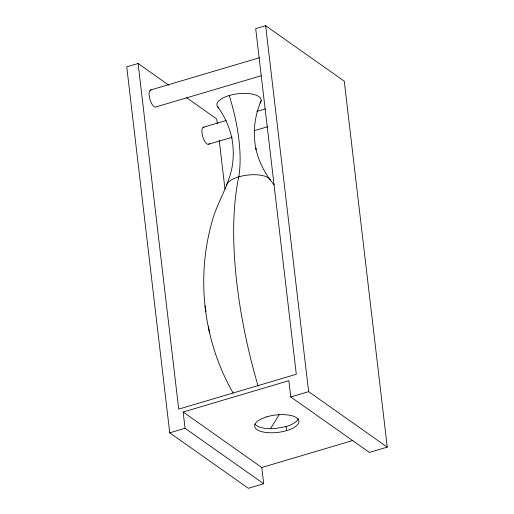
<?xml version="1.0" encoding="UTF-8"?>
<svg xmlns="http://www.w3.org/2000/svg" width="514" height="514" viewBox="0 0 514 514"><rect width="100%" height="100%" fill="white"/><g stroke="black" fill="none" stroke-linecap="round" stroke-linejoin="round"><path stroke-width="0.77" d="M233.227 393.146C204.077 342.665 195.969 280.239 211.427 223.988C216.176 203.538 229.218 185.965 232.424 165.11C233.774 155.748 233.484 146.194 231.628 136.923L231.827 138.086C229.379 126.611 224.412 115.714 217.326 106.359M261.138 100.847C254.449 115.984 252.657 133.145 256.004 149.349L255.805 148.186C258.581 161.807 265.308 174.304 274.168 184.924M270.48 428.67L279.243 414.618M138.105 63.505L126.746 66.871L169.736 432.827L248.358 488.3L263.688 483.758L261.774 467.489L183.151 412.016L288.849 380.688L290.763 396.949L369.386 452.423L387.254 447.129L344.264 81.173L265.642 25.7L255.709 28.643L296.308 374.269L178.705 409.125L138.105 63.505L168.9 85.234M150.332 90.091L259.403 57.761M261.144 75.764L155.915 106.951A8.911 3.29 73.5 0 1 149.857 99.073A8.911 3.29 73.5 0 1 151.187 89.95M203.126 127.343L226.173 120.514M256.897 111.409L265.346 108.904M208.716 144.203L231.756 137.373M254.032 130.774L267.858 126.675M169.736 432.827L185.059 428.284L263.688 483.758M290.763 396.949L308.631 391.655L387.254 447.129M261.774 467.489L352.925 440.472M298.255 418.589A22.269 8.777 -6.7 0 1 286.125 426.569L274.887 428.58L269.214 428.695A22.269 8.777 -6.7 0 1 254.918 424.044M186.588 97.718L216.728 118.978L217.293 123.758M204.99 305.946L205.998 311.818M208.414 326.474L209.404 332.25M265.642 25.7L308.631 391.655M286.125 426.569L286.6 430.636M219.253 140.483L224.965 189.062M183.151 412.016L185.059 428.284M226.494 185.425A22.269 8.777 -6.7 0 1 247.106 175.139A22.269 8.777 -6.7 0 1 270.3 179.906M218.598 107.889A22.269 8.777 -6.7 0 1 238.271 93.728A22.269 8.777 -6.7 0 1 260.02 103.218M229.212 95.54A94.653 34.971 73.5 0 1 238.766 176.861A251.944 93.079 73.5 0 0 258.06 385.969M209.378 143.49A8.911 3.29 73.5 0 1 202.998 137.437A8.911 3.29 73.5 0 1 203.981 127.202M266.946 416.764L262.146 418.524A22.269 8.777 -6.7 0 0 267.89 432.659A22.269 8.777 -6.7 0 0 298.91 421.3A22.269 8.777 -6.7 0 0 266.946 416.764"/></g></svg>
